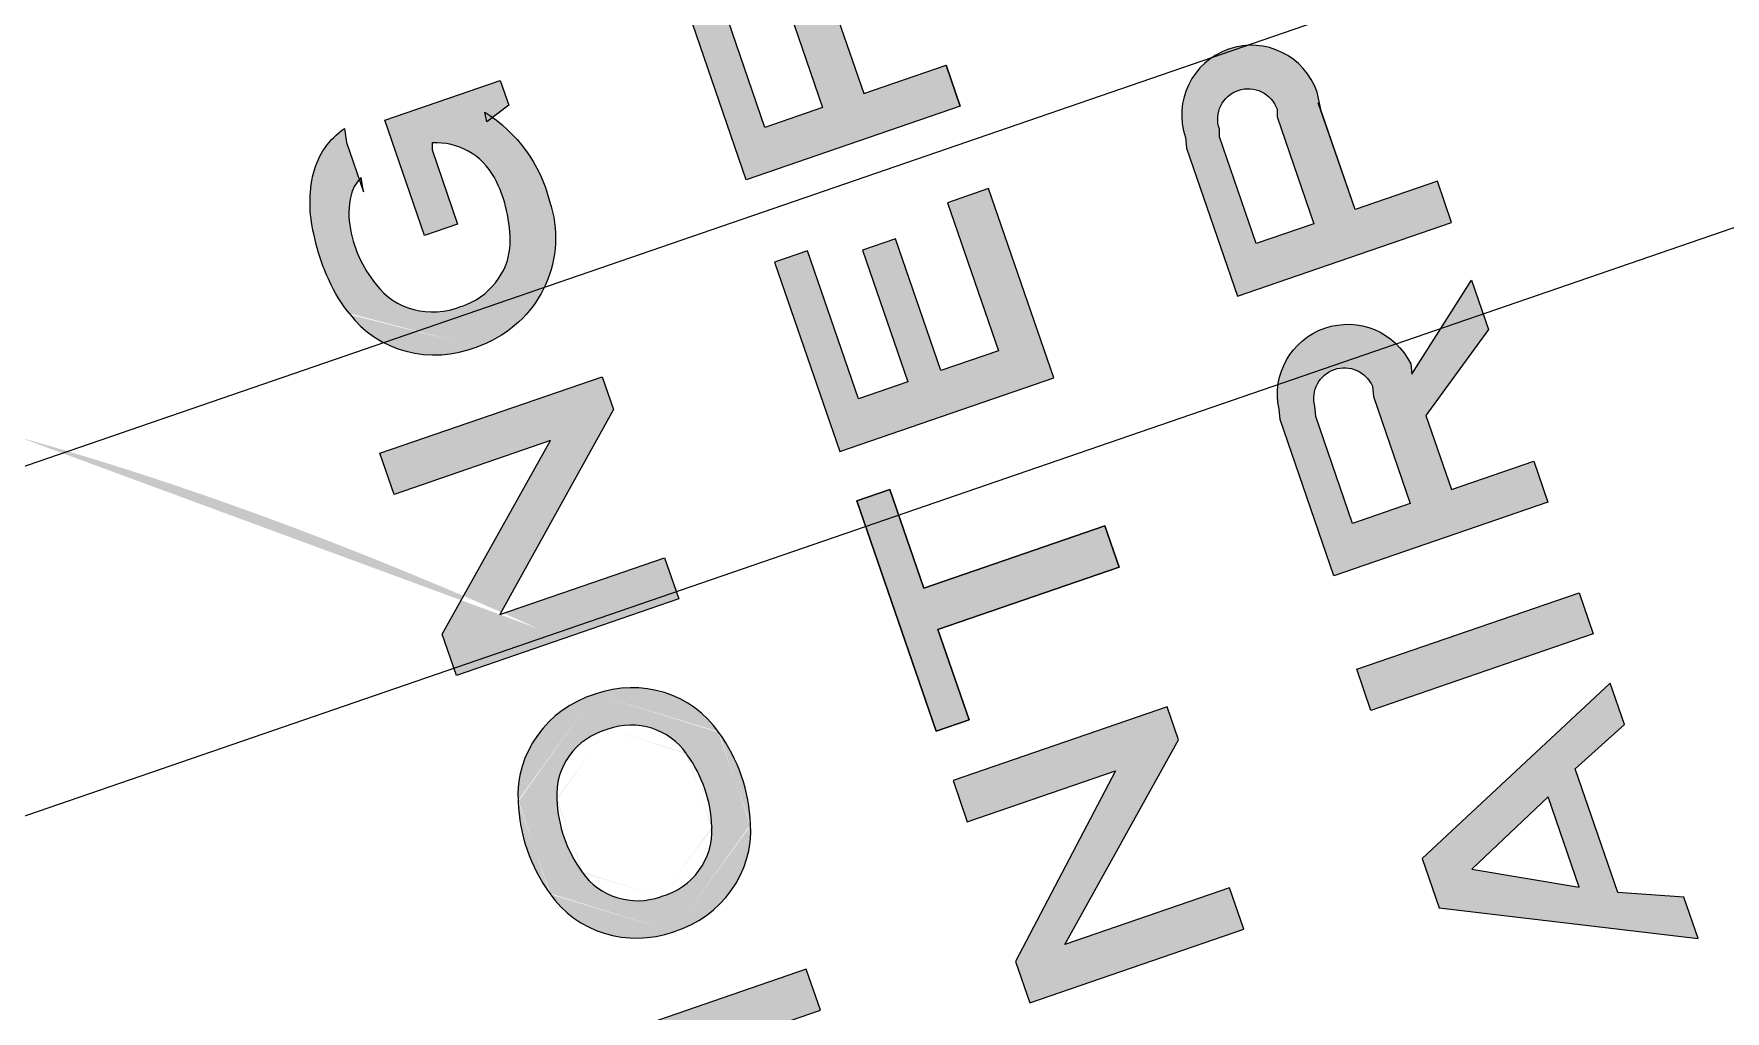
# Model space of a CAD drawing. Extents: x 760773 to 1075934, y 719259 to 1013331.
# Drawn here: x 838236.7 to 838492.1, y 827186.6 to 827334.3 of the extents above; entities that cross this region are included whole.
import ezdxf

# ---------------------------------------------------------------- set-up
doc = ezdxf.new("R2010")
doc.units = 0
doc.header["$MEASUREMENT"] = 0
doc.layers.add('63', color=7, linetype='Continuous')
doc.layers.add('EL THIN', color=2, linetype='Continuous')
doc.layers.add('72471 FF-FUR', color=9, linetype='Continuous', lineweight=30)

# ---------------------------------------------------------------- blocks, each defined once
blk = doc.blocks.new('DGN_COMPLEXSHAPE38')
at = {"layer": '63', "color": 111, "linetype": 'Continuous', "lineweight": 0, "true_color": 0xa7ebcb}
blk.add_ellipse((38.89801918725158, 712.0908742099427), major_axis=(-0.2368697216403386, -0.2208650093710039), ratio=0.3017861451764671, start_param=2.20131751151024, end_param=4.71238898038469, dxfattribs=at)
blk = doc.blocks.new('DGN_COMPLEXSHAPE39')
at = {"layer": '63', "color": 7, "linetype": 'Continuous', "lineweight": 0}
for p, q in [((39.10207808463457, 712.0872312454668), (39.10207808458895, 712.0872312454836)), ((39.11315111188942, 712.0871083703333), (39.11315111124063, 712.0871083704977)), ((39.093897960675, 712.0854226576608), (39.09389795986743, 712.0854226574603)), ((39.12588328862434, 712.0828069658457), (39.12588328871158, 712.0828069657987)), ((39.09802720590309, 712.0776711243243), (39.09802720685578, 712.077671124664)), ((39.11236742011446, 712.0789348553058), (39.11236741940917, 712.0789348553179)), ((39.11936569030429, 712.0759358841977), (39.11936569056396, 712.0759358839216)), ((39.12992698446608, 712.0736195013276), (39.11833498641927, 712.0736195013276)), ((39.11833498641927, 712.0736195013276), (39.12151602838772, 712.0730750028189)), ((39.13304684241032, 712.0730750031676), (39.12992698446608, 712.0736195013276)), ((39.07762178710867, 712.0610108758393), (39.0776500641467, 712.0610115475317)), ((39.08725887099975, 712.061358353816), (39.08723825226139, 712.0613571183221)), ((39.10481098666342, 712.0562315012055), (39.10481098666342, 712.063959501938)), ((39.10481098666342, 712.063959501938), (39.13185898617512, 712.063959501938)), ((39.13185898617512, 712.063959501938), (39.13185898617512, 712.0369115024263)), ((39.07775355478279, 712.05861770361), (39.07775355481403, 712.0586177033281)), ((39.12219898678549, 712.0562315012055), (39.10481098666342, 712.0562315012055)), ((39.12366235019111, 712.0556870029355), (39.12219898678549, 712.0562315012055)), ((39.09655302434484, 712.0467489399366), (39.09655302459338, 712.046748939799)), ((39.111912917367, 712.0451263366094), (39.11191291673846, 712.0451263364853)), ((39.12606298409986, 712.0369115024263), (39.12413098544268, 712.0427075014496)), ((39.12413098544268, 712.0427075014496), (39.1263099578279, 712.0424054372476)), ((39.10295818633093, 712.0352805019731), (39.10295818648036, 712.0352805019094)), ((39.13185898617512, 712.0369115024263), (39.12606298409986, 712.0369115024263))]:
    blk.add_line(p, q, dxfattribs=at)
at = {"layer": '63', "color": 7, "linetype": 'Continuous', "lineweight": 0, "flags": 128}
for points in [[(39.09389795986743, 712.0854226574603, -0.0629101649774685), (39.10207808463457, 712.0872312454669)], [(39.10207808458895, 712.0872312454837, -0.06252050866286506), (39.11315111188942, 712.0871083703332)], [(39.11315111124062, 712.0871083704977, -0.1156155998102989), (39.12588328862434, 712.0828069658457)], [(39.12588328871158, 712.0828069657987, -0.178038009035385), (39.13304684241032, 712.0730750031676)], [(39.10295818648036, 712.0352805019095, -0.3879101202552179), (39.07775355478279, 712.05861770361)], [(39.1263099578279, 712.0424054372477, -0.1932307869973779), (39.10295818633094, 712.0352805019731)]]:
    blk.add_lwpolyline(points, format="xyb", dxfattribs=at)
at = {"layer": '63', "color": 7, "linetype": 'Continuous', "lineweight": 0}
for centre, radius, start, end in [((39.10741660503218, 712.0531195238265), 0.02628577377615543, 79.14373888778682, 110.9286194433424), ((39.10930969249438, 712.0621345568983), 0.01707629130635788, 53.92196668557112, 79.6848277966822), ((39.11382621654662, 712.0695336476049), 0.008466073641503768, 24.72728056335475, 49.13231667446582), ((39.10941874078463, 712.0597176112198), 0.01480291228323884, 279.7001666791284, 344.1997277902395), ((39.10732945887039, 712.0752496241978), 0.03046999420609536, 249.2878222419745, 278.6515750197523)]:
    blk.add_arc(centre, radius, start, end, dxfattribs=at)
for centre, major_axis, ratio, start_param, end_param in [((39.10043128450702, 712.0622287141135), (1.482323871104568e-18, 0.02420818593796382), 0.942246167946894, 0.2904910977795234, 1.621096667356005), ((39.1017793994076, 712.0622287141135), (9.787153474799455e-19, 0.01598363459834077), 0.9098121021003439, 0.2609750106157902, 1.625276488507691), ((39.10043128450702, 712.0611797065495), (1.458454576012609e-18, 0.02381837076662498), 0.9576671157103007, 1.577884642182295, 1.678569002145871), ((39.1017793994076, 712.0611797065495), (9.46896375632014e-19, 0.01546399135311961), 0.9403849149324939, 1.559323501919648, 2.773972013987503)]:
    blk.add_ellipse(centre, major_axis=major_axis, ratio=ratio, start_param=start_param, end_param=end_param, dxfattribs=at)
blk = doc.blocks.new('AnonymousCell46')
at = {"layer": '63', "color": 7, "linetype": 'Continuous', "lineweight": 0, "flags": 128}
for points in [[(-0.02516101565599627, 0.02510750144961094), (0.01154698629719064, 0.02510750144961094), (0.01380676931091784, 0.02456300284563895, -0.8868533984403076), (0.01380676856126684, -0.006348997206828244), (0.01154698629719064, -0.005804498428233273), (0.02700298471022222, -0.02512449720745735), (0.01541098666341156, -0.02512449720745735), (0.001886983855705182, -0.005804498428233273), (-0.01550101321451791, -0.005804498428233273), (-0.01550101321451791, -0.02512449720745735), (-0.02516101565599627, -0.02512449720745735), (-0.02516101565599627, 0.02510750144961094)], [(-0.01550101321451791, 0.01737950071719752), (0.009614984588147024, 0.01737950071719752), (0.01187476917924357, 0.01683500287754214, -0.9252707457189693), (0.01187476884300764, 0.003311002854047729), (0.009614984588147024, 0.003855500961435609), (-0.01550101321451791, 0.003855500961435609), (-0.01550101321451791, 0.01737950071719752)]]:
    blk.add_lwpolyline(points, format="xyb", dxfattribs=at)
blk = doc.blocks.new('AnonymousCell47')
at = {"layer": '63', "color": 7, "linetype": 'Continuous', "lineweight": 0, "flags": 128}
for points in [[(-0.02508101443525845, 0.02507550279244697), (0.01162698446607635, 0.02507550279244697), (0.01388676931092192, 0.02453100284560605, -0.8868533984403076), (0.01388676856127091, -0.006380997206974826), (0.01162698446607635, -0.005836497085397241), (0.02708298593096004, -0.02515649891654448), (0.01549098483229727, -0.02515649891654448), (0.001966985076450101, -0.005836497085397241), (-0.0154210150456251, -0.005836497085397241), (-0.0154210150456251, -0.02515649891654448), (-0.02508101443525845, -0.02515649891654448), (-0.02508101443525845, 0.02507550279244697)], [(-0.0154210150456251, 0.01734750206003355), (0.009694985808891943, 0.01734750206003355), (0.01195476917924054, 0.01680300287750924, -0.9252707457189693), (0.01195476884300462, 0.003279002854128521), (0.009694985808891943, 0.003823502304157955), (-0.0154210150456251, 0.003823502304157955), (-0.0154210150456251, 0.01734750206003355)]]:
    blk.add_lwpolyline(points, format="xyb", dxfattribs=at)
blk = doc.blocks.new('AnonymousCell49')
at = {"layer": '63', "color": 7, "linetype": 'Continuous', "lineweight": 0, "flags": 128}
for points in [[(0.007750984221928547, 0.02703950315867587), (-0.003841013824889217, 0.02703950315867587), (-0.02895701467940626, -0.02512449720745735), (-0.01929701528978001, -0.02512449720745735), (-0.01350101321451547, -0.01160049745169545), (0.01547898495437039, -0.01160049745169545), (0.02127498397778282, -0.02512449720745735), (0.03093498641926118, -0.02512449720745735), (0.007750984221928547, 0.02703950315867587)], [(0.01161498458814947, -0.003872496719282026), (0.001954985198523218, 0.01737950071719752), (-0.00963701590014665, -0.003872496719282026), (0.01161498458814947, -0.003872496719282026)]]:
    blk.add_lwpolyline(points, dxfattribs=at)
blk = doc.blocks.new('AnonymousCell52')
at = {"layer": '63', "color": 7, "linetype": 'Continuous', "lineweight": 0, "flags": 128}
for points in [[(0.01196276906228633, -0.006348997121108368, 0.9999999999999999), (0.01196276906228633, 0.0245630028788355), (0.009702984710223461, 0.02510750144961094), (-0.02507301553391983, 0.02510750144961094), (-0.02507301553391983, -0.02512449720745735), (-0.01541301614428647, -0.02512449720745735), (-0.01541301614428647, -0.005804498428233273), (0.007770986053039053, -0.005804498428233273), (0.01196276906228633, -0.006348997121108368)], [(-0.01541301614428647, 0.01737950071719752), (0.009702984710223461, 0.01737950071719752), (0.01129352145731133, 0.01683500287890638, -0.9999999999999999), (0.01129300676262091, 0.003311002878831459), (0.009702984710223461, 0.003855500961435609), (-0.01541301614428647, 0.003855500961435609), (-0.01541301614428647, 0.01737950071719752)]]:
    blk.add_lwpolyline(points, format="xyb", dxfattribs=at)
blk = doc.blocks.new('DGN_COMPLEXSHAPE55')
at = {"layer": '63', "color": 7, "linetype": 'Continuous', "lineweight": 0}
for p, q in [((38.95765346897536, 712.0852648609701), (38.95765346800292, 712.0852648608469)), ((38.97919746916194, 712.0852648613921), (38.97919746987593, 712.0852648609701)), ((38.94065592942448, 712.0620384317696), (38.94064182888729, 712.0620383133397)), ((38.99619500942681, 712.0613699888935), (38.996209109964, 712.0613701073233)), ((38.95765346980417, 712.0381435592709), (38.95765346897536, 712.0381435596928)), ((38.97919746987593, 712.0381435596928), (38.97919747096319, 712.0381435598161))]:
    blk.add_line(p, q, dxfattribs=at)
for centre, major_axis, start_param, end_param in [((38.96842546948305, 712.0464690769937), (2.473387998376917e-18, 0.04039349141481423), 6.000989953260262, 6.565380709580277), ((38.96345117050598, 712.0622287141135), (1.458454576012609e-18, 0.02381837076662498), 0.2569924116695805, 1.578790274138607), ((38.9733997683453, 712.0622287141135), (1.458454576012609e-18, -0.02381837076662498), 1.534735448861656, 2.884600241920213), ((38.96345117050598, 712.0611797065495), (1.458454576012609e-18, 0.02381837076662498), 1.534735448861656, 2.884600241920213), ((38.9733997683453, 712.0611797065495), (1.458454576012609e-18, -0.02381837076662498), 0.2569924116695805, 1.578790274138607), ((38.96842546948305, 712.0769393436693), (2.473387998376917e-18, 0.04039349141481423), 2.85939729967047, 3.423788055990484)]:
    blk.add_ellipse(centre, major_axis=major_axis, ratio=0.9576671157103007, start_param=start_param, end_param=end_param, dxfattribs=at)
blk = doc.blocks.new('DGN_COMPLEXSHAPE56')
at = {"layer": '63', "color": 7, "linetype": 'Continuous', "lineweight": 0}
for p, q in [((38.95974450916506, 712.0769120760384), (38.95974544834333, 712.076908354908)), ((38.97687928206305, 712.0769776936129), (38.97687795333672, 712.076972900113)), ((38.94894163996665, 712.0621954965907), (38.94890910126279, 712.0621954223377)), ((38.98790929888464, 712.0612129240724), (38.98794183758849, 712.0612129983253)), ((38.95995580768155, 712.046435520519), (38.95975496185171, 712.0464934718541)), ((38.97709597699957, 712.0464934718541), (38.97689513270082, 712.0464355209479))]:
    blk.add_line(p, q, dxfattribs=at)
for centre, major_axis, ratio, start_param, end_param in [((38.96345117050598, 712.0622287141135), (9.298085452043052e-19, 0.01518492590437788), 0.9576671157103014, 0.2577356795240879, 1.57298875122361), ((38.96842546948305, 712.0464690769937), (1.944741967568614e-18, 0.03176004655256714), 0.9576671157103008, 6.001532459769423, 6.57258925876059), ((38.9733997683453, 712.0622287141135), (9.298085452043052e-19, -0.01518492590437788), 0.9576671157103014, 1.503851702303512, 2.900071082816731), ((38.96345117050598, 712.0611797065495), (9.298085452043052e-19, 0.01518492590437788), 0.9576671157103014, 1.503851702303512, 2.884600241920213), ((38.9733997683453, 712.0611797065495), (9.298085452043052e-19, -0.01518492590437788), 0.9576671157103014, 0.2569924116695805, 1.57298875122361), ((38.96842546948305, 712.0769393436693), (1.944741967568614e-18, 0.03176004655256714), 0.9576671157103008, 2.85939729967047, 3.423788055990484)]:
    blk.add_ellipse(centre, major_axis=major_axis, ratio=ratio, start_param=start_param, end_param=end_param, dxfattribs=at)
blk = doc.blocks.new('A$C0F23593D')
h = blk.add_hatch(color=7)
h.paths.add_polyline_path([(1.029298930661753, -15.62823337578448), (1.029298930661753, -15.40914461272769), (0.0433993237093091, -14.93445219658315), (0.0433993237093091, -15.11702618515119), (0.2990029191132635, -15.22657062450889), (0.2990029193460941, -15.77429258968914), (0.0433993237093091, -15.88383697124664), (0.0433993237093091, -16.06641101726564)])
h.paths.add_polyline_path([(0.4450621332507581, -15.70126298273681), (0.8467248845845461, -15.51868899434339), (0.4450621330179274, -15.2996001734864)])
h = blk.add_hatch(color=7)
edge = h.paths.add_edge_path()
edge.add_line((4.096748681273311, -16.35975684027653), (4.096746442970471, -16.3594903401638))
edge.add_ellipse((4.100345017854124, -16.79058689658996), major_axis=(-0.4501672074892087, 1.500682428953707e-12), ratio=0.9576671157103007, start_angle=194.7245805555556, end_angle=270.4580194444444, ccw=False)
edge.add_line((4.535728193353862, -16.68101033760468), (4.535728191069211, -16.68101031921117))
edge.add_ellipse((3.802487876499072, -16.88460114737973), major_axis=(-0.7634369877399828, 2.545044445286634e-12), ratio=0.9576671157103008, start_angle=523.8313972222222, end_angle=556.1686055555556, ccw=False)
edge.add_line((4.535728201502934, -17.08819194120588), (4.535728193528485, -17.08819195471222))
edge.add_ellipse((4.100345017854124, -16.97861539584119), major_axis=(0.4501672074892086, -1.500632450353853e-12), ratio=0.9576671157103007, start_angle=267.9338638888889, end_angle=345.2754194444444, ccw=False)
edge.add_line((4.084115111501887, -17.40944545232924), (4.084117349804728, -17.40971195244197))
edge.add_ellipse((4.080518774688244, -16.97861539572477), major_axis=(0.4501672074892086, -1.500632450353853e-12), ratio=0.9576671157103007, start_angle=194.7245805555556, end_angle=270.4580194444444, ccw=False)
edge.add_line((3.645135599421337, -17.08819195471006), (3.64513560172054, -17.08819197520222))
edge.add_ellipse((4.378375916276127, -16.88460114737973), major_axis=(-0.7634369877399828, 2.545044445286634e-12), ratio=0.9576671157103008, start_angle=343.8313972222222, end_angle=376.1686055555556, ccw=False)
edge.add_line((3.645135591272265, -16.68101035343716), (3.645135599268542, -16.68101033772211))
edge.add_ellipse((4.080518774921075, -16.79058689658996), major_axis=(-0.4501672074892087, 1.500682428953707e-12), ratio=0.9576671157103007, start_angle=267.9338638888889, end_angle=345.2754194444444, ccw=False)
edge = h.paths.add_edge_path()
edge.add_line((4.377860558219254, -16.72053099743789), (4.377790228849335, -16.72054874790081))
edge.add_ellipse((3.802487876499072, -16.88460114737973), major_axis=(-0.6002648798435141, 2.001049705338129e-12), ratio=0.9576671157103007, start_angle=523.8624805555555, end_angle=556.581625, ccw=False)
edge.add_line((4.379100730177015, -17.0443782050861), (4.379010133015981, -17.04435309214841))
edge.add_ellipse((4.100345017854124, -16.97861539584119), major_axis=(0.2869950995927397, -9.566822739861547e-13), ratio=0.9576671157103015, start_angle=266.1643555555556, end_angle=346.16183333333333, ccw=False)
edge.add_line((4.08114658575505, -17.25284552300582), (4.081147989119927, -17.25346050452413))
edge.add_ellipse((4.080518774688244, -16.97861539572477), major_axis=(0.2869950995927397, -9.566822739861547e-13), ratio=0.9576671157103015, start_angle=194.7245805555555, end_angle=270.12561666666664, ccw=False)
edge.add_line((3.802948939148337, -17.04847373941448), (3.801853667042451, -17.04467778220715))
edge.add_ellipse((4.378375916276127, -16.88460114737973), major_axis=(-0.6002648798435141, 2.001049705338129e-12), ratio=0.9576671157103007, start_angle=343.8313972222222, end_angle=376.1686055555556, ccw=False)
edge.add_line((3.801853658631444, -16.72452453931328), (3.802948938900954, -16.72072855315241))
edge.add_ellipse((4.080518774921075, -16.79058689658996), major_axis=(-0.2869950995927397, 9.56698205414531e-13), ratio=0.9576671157103015, start_angle=266.1643555555555, end_angle=345.2754194444444, ccw=False)
edge.add_line((4.099717206554487, -16.51635676930891), (4.099715803189611, -16.5157417877906))
edge.add_ellipse((4.100345017854124, -16.79058689658996), major_axis=(-0.2869950995927397, 9.56698205414531e-13), ratio=0.9576671157103015, start_angle=194.7671666666666, end_angle=270.12561666666664, ccw=False)
h = blk.add_hatch(color=7)
edge = h.paths.add_edge_path()
edge.add_line((0.9927840982563794, -16.86973657825729), (0.9927840982782072, -17.56351781514354))
edge.add_line((0.9927840982563794, -17.56351781502599), (0.9824930746326572, -17.60622771401347))
edge.add_arc((0.69037467520684, -17.57106706820196), 0.2942268349871641, -173.13665000078436, -6.863352778562103, ccw=False)
edge.add_line((0.3982562739402056, -17.60622769990005), (0.4085473008090048, -17.56351781508181))
edge.add_line((0.4085473010782152, -17.5635178150842), (0.04339932411676273, -17.85563618509718))
edge.add_line((0.0433993237093091, -17.85563618520973), (0.04339932370203314, -17.63654742216181))
edge.add_line((0.0433993237093091, -17.63654742215294), (0.4085473005834501, -17.38094376912181))
edge.add_line((0.4085473008453846, -17.38094376894878), (0.4085473008672125, -17.05231062426685))
edge.add_line((0.4085473008453846, -17.0523106243345), (0.04339932391303591, -17.05231062430141))
edge.add_line((0.0433993237093091, -17.05231062445091), (0.0433993237602408, -16.86973657831265))
edge.add_line((0.0433993237093091, -16.86973657825729), (0.9927840983873466, -16.86973657825786))
edge = h.paths.add_edge_path()
edge.add_line((0.8467248845845461, -17.05231062427629), (0.8467248845554423, -17.5270029827343))
edge.add_line((0.8467248848173767, -17.52700298273703), (0.8364338757019141, -17.56971291146726))
edge.add_arc((0.7086320756934583, -17.55977670202265), 0.1281874734039893, -175.55436948024033, -4.445633369129212, ccw=False)
edge.add_line((0.5808302753139287, -17.56971290521324), (0.5911212895225617, -17.52700298279183))
edge.add_line((0.5911212894134223, -17.52700298279524), (0.5911212894425262, -17.05231062433722))
edge.add_line((0.5911212894134223, -17.05231062427629), (0.8467248848246527, -17.05231062431403))
h = blk.add_hatch(color=7)
edge = h.paths.add_edge_path()
edge.add_line((0.4085473008453846, -18.76850618509343), (0.3982562755336403, -18.81121610935656))
edge.add_arc((0.6903746756725013, -18.81121610937407), 0.2921183999999982, -180.0000000001909, -1.91011391949973e-10)
edge.add_line((0.9824930755421519, -18.81121610931586), (0.992784098496486, -18.76850618510309))
edge.add_line((0.9927840987220407, -18.76850618509343), (0.9927840986929368, -18.1112397804593))
edge.add_line((0.9927840982563794, -18.11123978061369), (0.04339932357834186, -18.11123978061312))
edge.add_line((0.0433993237093091, -18.11123978061369), (0.0433993237093091, -18.29381376902563))
edge.add_line((0.0433993237093091, -18.29381376883248), (0.4085473006416578, -18.29381376886556))
edge.add_line((0.4085473008453846, -18.2938137690071), (0.4085473008672125, -18.73199141059331))
edge.add_line((0.408547300612554, -18.73199141054647), (0.4085473006198299, -18.76850618518245))
edge = h.paths.add_edge_path()
edge.add_line((0.8467248845845461, -18.2938137690071), (0.8467248846136499, -18.76850618522928))
edge.add_line((0.8467248845845461, -18.76850618509343), (0.8364338754399796, -18.79856732958297))
edge.add_arc((0.7086320756934583, -18.79856246581767), 0.1278018000924556, -180.00218055574646, -0.0021805557465199854, ccw=False)
edge.add_line((0.58083027577959, -18.79855760186911), (0.5911212895298377, -18.76850618508661))
edge.add_line((0.5911212894134223, -18.76850618503522), (0.5911212893843185, -18.29381376881304))
edge.add_line((0.5911212894134223, -18.29381376894889), (0.8467248848246527, -18.29381376898664))
h = blk.add_hatch(color=7)
edge = h.paths.add_edge_path()
edge.add_line((2.78200932382606, -19.24319860112155), (2.782009323862439, -19.93697978039165))
edge.add_line((2.78200932382606, -19.93697978061391), (2.771718274860177, -19.97968971421585))
edge.add_arc((2.47959987516515, -19.9445290681324), 0.2942268349871642, -173.13665000078436, -6.863352778562103, ccw=False)
edge.add_line((2.187481473898515, -19.9796896999469), (2.197772526218614, -19.93697978055206))
edge.add_line((2.197772526182234, -19.9369797804975), (1.832624491544266, -20.22909820822076))
edge.add_line((1.83262449176982, -20.2290982081322), (1.832624491813476, -20.01000938735808))
edge.add_line((1.832624491304159, -20.01000938733341), (2.197772525891196, -19.75440579197232))
edge.add_line((2.197772526415065, -19.75440579204587), (2.197772526451445, -19.42577258974779))
edge.add_line((2.197772526182234, -19.42577258974779), (1.832624491595197, -19.42577258980884))
edge.add_line((1.832624491304159, -19.42577258974779), (1.832624491304159, -19.24319860133585))
edge.add_line((1.83262449176982, -19.24319860135438), (2.782009324066166, -19.24319860137098))
edge = h.paths.add_edge_path()
edge.add_line((2.635950109921396, -19.42577258968959), (2.6359501099505, -19.90046500591177))
edge.add_line((2.635950109921396, -19.90046500595054), (2.625659075369185, -19.94317491164111))
edge.add_arc((2.497857275418937, -19.93323870201129), 0.1281874734039893, -175.55436948024033, -4.445633369129212, ccw=False)
edge.add_line((2.370055474806577, -19.94317490514368), (2.380346514451958, -19.90046500576193))
edge.add_line((2.380346514517441, -19.90046500595054), (2.380346514488338, -19.42577258972835))
edge.add_line((2.380346514517441, -19.425772589806), (2.635950109928672, -19.42577258984375))
at = {"layer": '63', "true_color": 0xa7ebcb}
h = blk.add_hatch(color=111, dxfattribs=at)
edge = h.paths.add_edge_path()
edge.add_line((9.936390867223963, -18.01867138734087), (9.936390909373586, -18.01867142869548))
edge.add_ellipse((11.39698288869113, -16.06512961321278), major_axis=(-3.422114497401815, 2.558590222392025), ratio=0.5708581103364958, start_angle=90, end_angle=174.8447666666667)
edge.add_line((14.6740139410831, -18.78890451416373), (14.66605373912898, -18.78897658797541))
edge.add_ellipse((1.501472088973969, -4.033503013080917), major_axis=(13.06649061915535, -14.84828449397878), ratio=0.307399145102202, start_angle=1.271838888888891, end_angle=90)
edge.add_line((6.065822048578411, -0.01687496737577021), (6.104856121513876, 0.0001010056317909402))
edge.add_line((6.104856121353805, 0.0001010056002996862), (6.104856121281045, -5.586663375931153))
edge.add_line((6.104856121586636, -5.586663375783246), (6.065822118769574, -5.603639447301248))
edge.add_ellipse((3.82016188907437, -7.557181213167496), major_axis=(7.881095253737364, -9.059577066026709), ratio=0.247876938782758, start_angle=360.34781944444444, end_angle=450, ccw=False)
edge.add_line((11.71474433457479, -16.60473226039903), (11.69159063987172, -16.62834709555591))
edge.add_ellipse((7.21603828901425, -12.81531241309131), major_axis=(-4.534593181869755, 3.750836296136193), ratio=0.3261261478178447, start_angle=450, end_angle=537.4448944444445, ccw=False)
edge.add_line((5.992792496690527, -14.29416181932902), (5.992792492885201, -14.29416181715612))
edge.add_ellipse((4.641744888853282, -15.55392241297523), major_axis=(4.174348677097017, -4.476837739016277), ratio=0.3017861451764672, start_angle=306.1262027777778, end_angle=450, ccw=False)
edge.add_line((6.011529508745298, -19.21084714215249), (6.012783096601197, -19.2097867588144))
edge.add_ellipse((5.025150288827717, -20.04524281318299), major_axis=(1.986935131574712, -2.240586438952249), ratio=0.4318700612645224, start_angle=320.70854999999995, end_angle=449.4221166666666, ccw=False)
edge.add_line((5.950134053826332, -22.32271408144152), (5.950510674803809, -22.32229530179154))
edge.add_ellipse((6.668316288851202, -21.5240922133089), major_axis=(-1.484851159524032, 1.316118107769103), ratio=0.5410142192149584, start_angle=89.7772611111111, end_angle=174.2340916666667)
edge.add_line((8.074120615143329, -22.91425718925893), (8.07580426728964, -22.91415687052631))
edge.add_ellipse((7.015206888783723, -21.50583481334615), major_axis=(1.028205489041902, -1.433256153381458), ratio=0.5859667174157279, start_angle=2.265252777777781, end_angle=90.00000000000001)
edge.add_line((7.855047292541713, -20.90334061812609), (7.855047301018203, -20.90334062104444))
edge.add_ellipse((8.603600688744336, -19.75312441331334), major_axis=(-2.143270129949761, 1.394826561049343), ratio=0.536664133766915, start_angle=90, end_angle=179.4269972222222)
edge.add_line((10.73927764268592, -21.1593840958667), (10.73971651216561, -21.15894419894482))
edge.add_ellipse((8.621858088765293, -19.11411541327834), major_axis=(1.906828031547484, -2.288193545812292), ratio=0.5744849603016922, start_angle=10.70733055555556, end_angle=90.00000000000001)
at = {"layer": '63'}
for points in [[(3.62184971710667, -15.84732219658326), (3.621849716873839, -16.02989618520951), (4.607749323826283, -16.02989618503489), (4.607749323826283, -15.84732219669968), (4.206086514517665, -15.84732219669968), (4.206086514517665, -15.22657062445069), (4.607749323826283, -15.22657062427606), (4.607749323826283, -15.04399657814065), (3.621849716873839, -15.04399657825707), (3.62184971710667, -15.22657062445069), (4.060027300845832, -15.22657062427606), (4.060027300845832, -15.84732219658326)], [(2.124742919113487, -16.39504421979655), (2.78200932405889, -15.77429258968914), (2.78200932382606, -15.59171860141214), (1.832624491304159, -15.59171860129572), (1.83262449176982, -15.77429258963093), (2.562920502852648, -15.77429258963093), (1.83262449176982, -16.4315589942853), (1.83262449176982, -16.57761820818996), (2.782009323593229, -16.57761820824817), (2.78200932405889, -16.39504421962192)], [(1.029298930894583, -16.28549978055526), (1.029298930661753, -16.46807376889046), (0.0433993237093091, -16.46807376906509), (0.0433993237093091, -16.28549978032243)], [(2.635950109921396, -17.38094376894878), (1.83262449176982, -17.38094376894878), (1.83262449176982, -17.19836978043895), (2.635950109921396, -17.19836978049716), (2.635950110154226, -16.79670697118854), (2.782009323593229, -16.79670697130496), (2.782009323593229, -17.81912141048815), (2.635950109921396, -17.81912141048815)], [(4.352145728655159, -17.85563618515152), (3.62184971710667, -17.85563618503511), (3.621849716641009, -17.6730621966999), (4.607749323826283, -17.67306219652528), (4.607749323826283, -17.85563618520973), (3.913968086708337, -18.47638781514252), (4.607749323826283, -18.4763878150261), (4.607749323826283, -18.65896180353593), (3.62184971710667, -18.65896180353593), (3.621849716873839, -18.51290258968947)], [(2.635950110154226, -18.22078421968035), (2.635950109921396, -18.87805062433472), (2.78200932405889, -18.8780506242183), (2.782009323593229, -18.03821017366135), (1.832624491304159, -18.03821017360315), (1.832624491304159, -18.87805062445113), (2.015198480105028, -18.87805062433472), (2.015198479872197, -18.22078421968035), (2.27080213278532, -18.22078421979677), (2.270802133250982, -18.80502101744059), (2.416861289180815, -18.80502101755701), (2.416861289180815, -18.22078421962215)]]:
    blk.add_hatch(color=7, dxfattribs=at).paths.add_polyline_path(points)
h = blk.add_hatch(color=7, dxfattribs=at)
edge = h.paths.add_edge_path()
edge.add_line((4.489273975603282, -19.86055392917478), (4.489273974664684, -19.86055393082222))
edge.add_arc((4.213217586744577, -19.67815707839327), 0.3308711850475786, -73.83386669356128, -33.45366391578358, ccw=False)
edge.add_line((4.305339880753309, -19.99594509572489), (4.315630895944196, -19.93697978062028))
edge.add_line((4.315630896016955, -19.93697978061391), (4.315630896009679, -19.71789101756599))
edge.add_line((4.315630896249786, -19.71789101732429), (4.305339874466881, -19.77801271051362))
edge.add_arc((4.238408260978758, -19.63267526682466), 0.1600087918244199, 294.7272805631637, 319.1323166742749)
edge.add_line((4.359410532284528, -19.73737132089445), (4.359410527045839, -19.73737132573922))
edge.add_arc((4.098565446212888, -19.54731296218233), 0.3227419056901613, 323.9219666853802, 349.6848277964913)
edge.add_line((4.416091086342931, -19.60510401421925), (4.416091086619417, -19.60510400089481))
edge.add_arc((3.928181321593001, -19.51153360924218), 0.4968011243693334, 349.1437388875958, 380.9286194431514)
edge.add_line((4.392206570599228, -19.33407396572875), (4.392206577082106, -19.33407398372185))
edge.add_ellipse((4.100345018086955, -19.40499042283045), major_axis=(-0.3020906939086382, 1.007052910023437e-12), ratio=0.9098121021003441, start_angle=194.9527666666667, end_angle=273.1214833333334)
edge.add_line((4.083895208081231, -19.13055243605049), (4.083871857270424, -19.13016274195923))
edge.add_ellipse((4.080518774688244, -19.40499042283045), major_axis=(-0.2922694365739584, 9.743288811321636e-13), ratio=0.940384914932494, start_angle=269.3426555555556, end_angle=338.9368888888889)
edge.add_line((3.807777285808697, -19.30621193430852), (3.807777283225732, -19.30621193895854))
edge.add_arc((4.346440218389034, -19.50988654670073), 0.5758828904951974, 159.2878222417835, 188.6515750195612)
edge.add_line((3.777110083028674, -19.59651391237276), (3.77711008071492, -19.59651390049532))
edge.add_arc((4.052885172888637, -19.54937397502363), 0.2797750421532118, 189.7001666789374, 254.1997277900485)
edge.add_line((3.976706676650792, -19.81857819273137), (3.986997693922604, -19.79092062437996))
edge.add_line((3.986997693777084, -19.79092062445125), (3.986997693813464, -19.46228742215317))
edge.add_line((3.986997694009915, -19.46228742197854), (4.133056907892751, -19.46228742202095))
edge.add_line((4.133056907448918, -19.46228742209496), (4.133056907412538, -19.9734946128051))
edge.add_line((4.133056907448918, -19.97349461284466), (3.621849716735596, -19.97349461280714))
edge.add_line((3.621849716873839, -19.97349461278645), (3.621849716924771, -19.8639501735363))
edge.add_line((3.621849716873839, -19.86395017354516), (3.731394098387682, -19.82743539890453))
edge.add_line((3.731394098605961, -19.82743539894), (3.725685085220903, -19.86861797698373))
edge.add_arc((4.208046032814309, -19.48022554104682), 0.6192905362564042, -184.9054000004453, -141.15931388933421, ccw=False)
edge.add_line((3.591023808345199, -19.42726949590724), (3.59102380713739, -19.42726949869336))
edge.add_arc((4.072372381575406, -19.43057398998644), 0.4813599169901817, -265.2004416609234, -180.39333332759008, ccw=False)
edge.add_line((4.032096919370815, -18.95090195938246), (4.032096913986607, -18.95090195999205))
edge.add_ellipse((4.080518774688244, -19.37951105134562), major_axis=(-0.4501672074892087, 1.500682428953707e-12), ratio=0.9576671157103007, start_angle=270.40613055555554, end_angle=276.17491944444447, ccw=False)
edge.add_line((4.077327874489129, -18.94841155043105), (4.07734056951449, -18.94894598648466))
edge.add_ellipse((4.100345017854124, -19.37951105140382), major_axis=(-0.4575347142275124, 1.525217433395225e-12), ratio=0.9422461679468941, start_angle=196.6439138888889, end_angle=272.88199722222225, ccw=False)
edge.add_line((4.538710550870746, -19.25603123079054), (4.538710547116352, -19.25603121558549))
edge.add_arc((3.94384780805558, -19.46863358968403), 0.6317131055992817, 5.2677833270386145, 19.666755549260927, ccw=False)
edge.add_line((4.572892860509455, -19.41063557355665), (4.572892860815045, -19.41063557267603))
edge.add_arc((3.738156504463404, -19.50602566520683), 0.8401690627221258, -7.790783335389278, 6.5192361090551, ccw=False)
edge.add_line((4.570570520125329, -19.61991578876041), (4.570570523224887, -19.61991577653146))
edge.add_arc((4.016536619048566, -19.56679402856389), 0.556574781296185, -31.856897232755614, -5.476877788311128, ccw=False)
at = {"layer": '63', "color": 7, "linetype": 'Continuous', "lineweight": 0}
for p, q in [((2.635950110154226, -16.79670697118854), (2.635950109921396, -17.19836978049716)), ((2.782009323593229, -16.79670697130496), (2.635950110154226, -16.79670697118854)), ((2.782009323593229, -17.81912141048815), (2.782009323593229, -16.79670697130496)), ((2.635950109921396, -17.19836978049716), (1.83262449176982, -17.19836978043895)), ((1.83262449176982, -17.19836978043895), (1.83262449176982, -17.38094376894878)), ((1.83262449176982, -17.38094376894878), (2.635950109921396, -17.38094376894878)), ((2.635950109921396, -17.38094376894878), (2.635950109921396, -17.81912141048815)), ((2.635950109921396, -17.81912141048815), (2.782009323593229, -17.81912141048815)), ((0.9927840982563794, -18.11123978061369), (0.0433993237093091, -18.11123978061369)), ((0.0433993237093091, -18.11123978061369), (0.0433993237093091, -18.29381376883248)), ((0.9927840987220407, -18.76850618509343), (0.9927840982563794, -18.11123978061369)), ((0.0433993237093091, -18.29381376883248), (0.4085473008453846, -18.2938137690071)), ((0.4085473008453846, -18.2938137690071), (0.4085473008453846, -18.76850618509343)), ((1.83262449176982, -19.24319860135438), (1.832624491304159, -19.42577258974779))]:
    blk.add_line(p, q, dxfattribs=at)
at = {"layer": '63', "color": 7, "linetype": 'Continuous', "lineweight": 0, "flags": 128}
for points in [[(3.62184971710667, -15.84732219658326), (3.621849716873839, -16.02989618520951), (4.607749323826283, -16.02989618503489), (4.607749323826283, -15.84732219669968), (4.206086514517665, -15.84732219669968), (4.206086514517665, -15.22657062445069), (4.607749323826283, -15.22657062427606), (4.607749323826283, -15.04399657814065), (3.621849716873839, -15.04399657825707), (3.62184971710667, -15.22657062445069), (4.060027300845832, -15.22657062427606), (4.060027300845832, -15.84732219658326), (3.62184971710667, -15.84732219658326)], [(2.124742919113487, -16.39504421979655), (2.78200932405889, -15.77429258968914), (2.78200932382606, -15.59171860141214), (1.832624491304159, -15.59171860129572), (1.83262449176982, -15.77429258963093), (2.562920502852648, -15.77429258963093), (1.83262449176982, -16.4315589942853), (1.83262449176982, -16.57761820818996), (2.782009323593229, -16.57761820824817), (2.78200932405889, -16.39504421962192), (2.124742919113487, -16.39504421979655)], [(1.029298930894583, -16.28549978055526), (1.029298930661753, -16.46807376889046), (0.0433993237093091, -16.46807376906509), (0.0433993237093091, -16.28549978032243), (1.029298930894583, -16.28549978055526)], [(2.635950109921396, -17.38094376894878), (1.83262449176982, -17.38094376894878), (1.83262449176982, -17.19836978043895), (2.635950109921396, -17.19836978049716), (2.635950110154226, -16.79670697118854), (2.782009323593229, -16.79670697130496), (2.782009323593229, -17.81912141048815), (2.635950109921396, -17.81912141048815), (2.635950109921396, -17.38094376894878)], [(4.352145728655159, -17.85563618515152), (3.62184971710667, -17.85563618503511), (3.621849716641009, -17.6730621966999), (4.607749323826283, -17.67306219652528), (4.607749323826283, -17.85563618520973), (3.913968086708337, -18.47638781514252), (4.607749323826283, -18.4763878150261), (4.607749323826283, -18.65896180353593), (3.62184971710667, -18.65896180353593), (3.621849716873839, -18.51290258968947), (4.352145728655159, -17.85563618515152)], [(2.635950110154226, -18.22078421968035), (2.635950109921396, -18.87805062433472), (2.78200932405889, -18.8780506242183), (2.782009323593229, -18.03821017366135), (1.832624491304159, -18.03821017360315), (1.832624491304159, -18.87805062445113), (2.015198480105028, -18.87805062433472), (2.015198479872197, -18.22078421968035), (2.27080213278532, -18.22078421979677), (2.270802133250982, -18.80502101744059), (2.416861289180815, -18.80502101755701), (2.416861289180815, -18.22078421962215), (2.635950110154226, -18.22078421968035)]]:
    blk.add_lwpolyline(points, dxfattribs=at)
at = {"layer": '63', "color": 7, "linetype": 'Continuous', "lineweight": 0}
blk.add_ellipse((4.080518774688244, -19.37951105134562), major_axis=(0.4501672074892084, -1.500582471753968e-12), ratio=0.9576671157103006, start_param=1.577884642182295, end_param=1.678569002145871, dxfattribs=at)
at = {"color": 7, "linetype": 'Continuous', "lineweight": 0, "xscale": 18.89999999999984, "yscale": 18.89999999999984, "zscale": 18.89999999999984, "rotation": 269.9999999998089}
for name, p in [('AnonymousCell49', (0.5182523210532963, -15.48173977405531)), ('AnonymousCell46', (0.5182523210532963, -17.3452797740465)), ('AnonymousCell52', (0.5182523210532963, -18.58511977415765)), ('AnonymousCell47', (2.308082320960239, -19.71722977404715))]:
    blk.add_blockref(name, p, dxfattribs=at)
at = {"layer": '63', "color": 111, "linetype": 'Continuous', "lineweight": 0, "true_color": 0xa7ebcb, "xscale": 18.89999999999984, "yscale": 18.89999999999984, "zscale": 18.89999999999984, "rotation": 269.9999999998089}
blk.add_blockref('DGN_COMPLEXSHAPE38', (-13453.87577767624, 719.6186402708408), dxfattribs=at)
at = {"layer": '63', "color": 7, "linetype": 'Continuous', "lineweight": 0, "xscale": 18.89999999999984, "yscale": 18.89999999999984, "zscale": 18.89999999999984, "rotation": 269.9999999998089}
for name in ['DGN_COMPLEXSHAPE55', 'DGN_COMPLEXSHAPE56', 'DGN_COMPLEXSHAPE39']:
    blk.add_blockref(name, (-13453.87577767624, 719.6186402708408), dxfattribs=at)

msp = doc.modelspace()

# ---------------------------------------------------------------- linework, layer by layer
at = {"layer": 'EL THIN', "lineweight": 0}
msp.add_lwpolyline([(837291.8042729837, 826891.2144752464), (837275.5259049102, 826938.4904185302), (840112.0816316637, 827915.1948820245), (840128.3600393874, 827867.9189532471), (837291.804312631, 826891.2144897496)], dxfattribs=at)

# ---------------------------------------------------------------- block references
at = {"layer": '72471 FF-FUR', "lineweight": 0, "xscale": 36.00000000000003, "yscale": 36.00000000000003, "zscale": 36.00000000000003, "rotation": 199.0000000025342}
msp.add_blockref('A$C0F23593D', (838664.5139830913, 826689.7884977686), dxfattribs=at)

doc.saveas('drawing.dxf')
